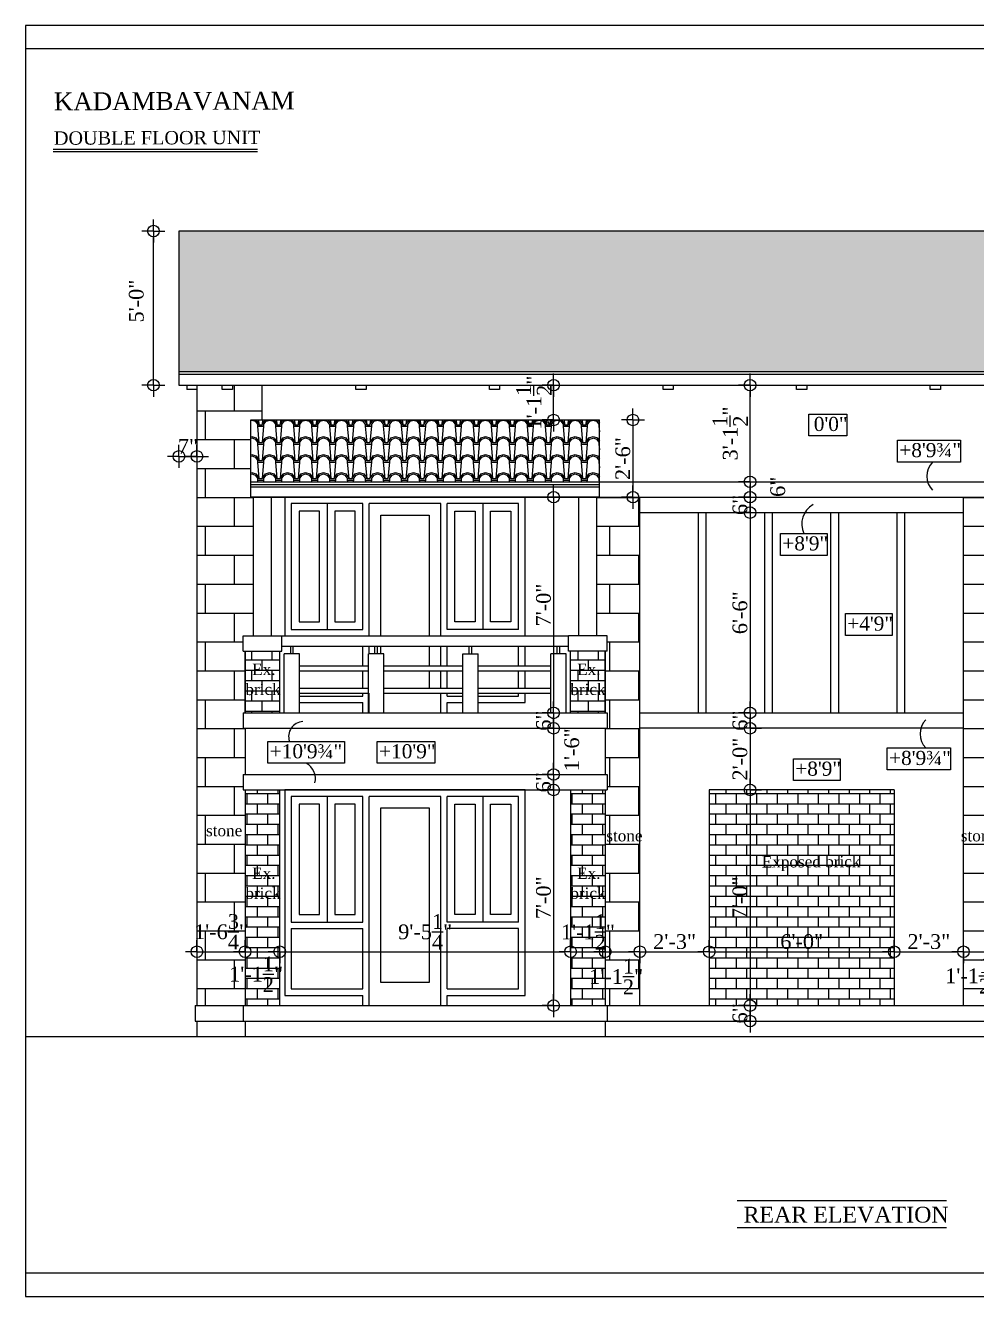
# Model space of a CAD drawing. Extents: x -2842 to -33, y 60 to 555.
# Drawn here: x -621.3 to -250.9, y 60.1 to 555.1 of the extents above; entities that cross this region are included whole.
import ezdxf

# ---------------------------------------------------------------- set-up
doc = ezdxf.new("R2010")
doc.units = 0
doc.header["$LTSCALE"] = 20
doc.header["$MEASUREMENT"] = 0
doc.header["$PDMODE"] = 34
doc.layers.get('0').update_dxf_attribs({"linetype": 'CONTINUOUS'})
doc.layers.get('DEFPOINTS').update_dxf_attribs({"linetype": 'CONTINUOUS'})
for name, color, linetype in [('border', 230, 'CONTINUOUS'), ('DIMLINE', 254, 'CONTINUOUS'), ('DOOR', 1, 'CONTINUOUS'), ('handrail', 1, 'CONTINUOUS'), ('levels', 2, 'CONTINUOUS'), ('Stone', 8, 'CONTINUOUS'), ('text', 2, 'CONTINUOUS'), ('TEXTS', 2, 'CONTINUOUS'), ('tile', 22, 'CONTINUOUS'), ('wall', 13, 'CONTINUOUS'), ('WINDOW', 4, 'CONTINUOUS'), ('WOOD', 7, 'CONTINUOUS')]:
    doc.layers.add(name, color=color, linetype=linetype)
doc.layers.add('correct', color=230, linetype='CONTINUOUS', plot=False)
doc.styles.add('DIMTEXT', font='times_1.ttf')
doc.styles.add('STYLE1', font='times_1.ttf')
doc.styles.add('style5', font='times_1.ttf')
doc.dimstyles.new('ARCH_48_0', dxfattribs={"dimtxt": 5.75, "dimasz": 2.25, "dimexe": 0.25, "dimexo": 0, "dimgap": 1, "dimtad": 1, "dimzin": 3, "dimdsep": 46, "dimlunit": 4, "dimtxsty": 'DIMTEXT', "dimblk": 'BLK', "dimcen": 0, "dimdle": 0.09375, "dimse1": 1, "dimse2": 1, "dimclrd": 254, "dimclrt": 3, "dimadec": 1, "dimazin": 0, "dimtfac": 1, "dimtix": 1, "dimtmove": 2, "dimatfit": 3, "dimldrblk": 'NONE', "dimfxl": 0.25, "dimtvp": 1.4625, "dimtolj": 1, "dimtzin": 15, "dimarcsym": 0})
pattern_1 = [(0, (-292.468, 0), (0, 11.25), []), (90, (-292.468, 0), (-22.5, 1e-15), [11.25, -11.25]), (90, (-281.218, 0), (-22.5, 1e-15), [-11.25, 11.25])]
pattern_2 = [(0, (-292.468, 0), (0, 4), []), (90, (-292.468, 0), (-8, 5e-16), [4, -4]), (90, (-288.468, 0), (-8, 5e-16), [-4, 4])]

# ---------------------------------------------------------------- blocks, each defined once
blk = doc.blocks.new('BLK')
for q in [(-2, 0), (0, 2), (2, 0), (0, -2)]:
    blk.add_line((0, 0), q)
blk.add_circle((0, 0), 1)
blk = doc.blocks.new('*D164')
at = {"layer": 'DEFPOINTS', "color": 0, "lineweight": -2}
for p in [(-535.8, 194.35), (-554.54, 188.28), (-535.8, 188.28)]:
    blk.add_point(p, dxfattribs=at)
at = {"layer": 'DIMLINE', "color": 254, "lineweight": -2}
for p, q in [((-556.79, 194.35), (-559.04, 194.35)), ((-554.54, 194.35), (-535.8, 194.35)), ((-533.55, 194.35), (-531.3, 194.35))]:
    blk.add_line(p, q, dxfattribs=at)
at = {"layer": 'DIMLINE', "color": 254, "lineweight": -2, "xscale": 2.25, "yscale": 2.25, "zscale": 2.25}
blk.add_blockref('BLK', (-554.54, 194.35), dxfattribs=at)
at = {"layer": 'DIMLINE', "color": 254, "lineweight": -2, "xscale": 2.25, "yscale": 2.25, "zscale": 2.25, "rotation": 180}
blk.add_blockref('BLK', (-535.8, 194.35), dxfattribs=at)
at = {"layer": 'DIMLINE', "color": 3, "lineweight": -2, "insert": (-545.17, 202.15), "char_height": 5.75, "attachment_point": 5, "style": 'DIMTEXT'}
blk.add_mtext('\\A1;1\'-6{\\H1.000000x;\\S3/4;}"', dxfattribs=at)
blk = doc.blocks.new('_None')
blk = doc.blocks.new('*D165')
at = {"layer": 'DEFPOINTS', "color": 0, "lineweight": -2}
for p in [(-522.3, 194.35), (-535.8, 182.24), (-522.3, 182.24)]:
    blk.add_point(p, dxfattribs=at)
at = {"layer": 'DIMLINE', "color": 254, "lineweight": -2}
blk.add_line((-533.55, 194.35), (-524.55, 194.35), dxfattribs=at)
at = {"layer": 'DIMLINE', "color": 254, "lineweight": -2, "xscale": 2.25, "yscale": 2.25, "zscale": 2.25, "rotation": 180}
blk.add_blockref('BLK', (-535.8, 194.35), dxfattribs=at)
at = {"layer": 'DIMLINE', "color": 254, "lineweight": -2, "xscale": 2.25, "yscale": 2.25, "zscale": 2.25}
blk.add_blockref('BLK', (-522.3, 194.35), dxfattribs=at)
at = {"layer": 'DIMLINE', "color": 3, "lineweight": -2, "insert": (-531.51, 185.63), "char_height": 5.75, "attachment_point": 5, "style": 'DIMTEXT'}
blk.add_mtext('\\A1;1\'-1{\\H1.000000x;\\S1/2;}"', dxfattribs=at)
blk = doc.blocks.new('*D166')
at = {"layer": 'DEFPOINTS', "color": 0, "lineweight": -2}
for p in [(-409.04, 194.35), (-522.3, 188.81), (-409.04, 181.77)]:
    blk.add_point(p, dxfattribs=at)
at = {"layer": 'DIMLINE', "color": 254, "lineweight": -2}
blk.add_line((-520.05, 194.35), (-411.29, 194.35), dxfattribs=at)
at = {"layer": 'DIMLINE', "color": 254, "lineweight": -2, "xscale": 2.25, "yscale": 2.25, "zscale": 2.25, "rotation": 180}
blk.add_blockref('BLK', (-522.3, 194.35), dxfattribs=at)
at = {"layer": 'DIMLINE', "color": 254, "lineweight": -2, "xscale": 2.25, "yscale": 2.25, "zscale": 2.25}
blk.add_blockref('BLK', (-409.04, 194.35), dxfattribs=at)
at = {"layer": 'DIMLINE', "color": 3, "lineweight": -2, "insert": (-465.67, 202.11), "char_height": 5.75, "attachment_point": 5, "style": 'DIMTEXT'}
blk.add_mtext('\\A1;9\'-5{\\H1.000000x;\\S1/4;}"', dxfattribs=at)
blk = doc.blocks.new('*D167')
at = {"layer": 'DEFPOINTS', "color": 0, "lineweight": -2}
for p in [(-395.54, 194.35), (-409.04, 181.77), (-395.54, 181.77)]:
    blk.add_point(p, dxfattribs=at)
at = {"layer": 'DIMLINE', "color": 254, "lineweight": -2}
for p, q in [((-411.29, 194.35), (-413.54, 194.35)), ((-409.04, 194.35), (-395.54, 194.35)), ((-393.29, 194.35), (-391.04, 194.35))]:
    blk.add_line(p, q, dxfattribs=at)
at = {"layer": 'DIMLINE', "color": 254, "lineweight": -2, "xscale": 2.25, "yscale": 2.25, "zscale": 2.25}
blk.add_blockref('BLK', (-409.04, 194.35), dxfattribs=at)
at = {"layer": 'DIMLINE', "color": 254, "lineweight": -2, "xscale": 2.25, "yscale": 2.25, "zscale": 2.25, "rotation": 180}
blk.add_blockref('BLK', (-395.54, 194.35), dxfattribs=at)
at = {"layer": 'DIMLINE', "color": 3, "lineweight": -2, "insert": (-402.29, 202.05), "char_height": 5.75, "attachment_point": 5, "style": 'DIMTEXT'}
blk.add_mtext('\\A1;1\'-1{\\H1.000000x;\\S1/2;}"', dxfattribs=at)
blk = doc.blocks.new('*D168')
at = {"layer": 'DEFPOINTS', "color": 0, "lineweight": -2}
for p in [(-382.04, 194.35), (-395.54, 183.82), (-382.04, 183.82)]:
    blk.add_point(p, dxfattribs=at)
at = {"layer": 'DIMLINE', "color": 254, "lineweight": -2}
blk.add_line((-393.29, 194.35), (-384.29, 194.35), dxfattribs=at)
at = {"layer": 'DIMLINE', "color": 254, "lineweight": -2, "xscale": 2.25, "yscale": 2.25, "zscale": 2.25, "rotation": 180}
blk.add_blockref('BLK', (-395.54, 194.35), dxfattribs=at)
at = {"layer": 'DIMLINE', "color": 254, "lineweight": -2, "xscale": 2.25, "yscale": 2.25, "zscale": 2.25}
blk.add_blockref('BLK', (-382.04, 194.35), dxfattribs=at)
at = {"layer": 'DIMLINE', "color": 3, "lineweight": -2, "insert": (-391.3, 184.71), "char_height": 5.75, "attachment_point": 5, "style": 'DIMTEXT'}
blk.add_mtext('\\A1;1\'-1{\\H1.000000x;\\S1/2;}"', dxfattribs=at)
blk = doc.blocks.new('*D169')
at = {"layer": 'DEFPOINTS', "color": 0, "lineweight": -2}
for p in [(-355.04, 209.04), (-382.04, 202.05), (-355.04, 194.35)]:
    blk.add_point(p, dxfattribs=at)
at = {"layer": 'DIMLINE', "color": 254, "lineweight": -2}
blk.add_line((-379.79, 194.35), (-357.29, 194.35), dxfattribs=at)
at = {"layer": 'DIMLINE', "color": 254, "lineweight": -2, "xscale": 2.25, "yscale": 2.25, "zscale": 2.25, "rotation": 180}
blk.add_blockref('BLK', (-382.04, 194.35), dxfattribs=at)
at = {"layer": 'DIMLINE', "color": 254, "lineweight": -2, "xscale": 2.25, "yscale": 2.25, "zscale": 2.25}
blk.add_blockref('BLK', (-355.04, 194.35), dxfattribs=at)
at = {"layer": 'DIMLINE', "color": 3, "lineweight": -2, "insert": (-368.54, 198.28), "char_height": 5.75, "attachment_point": 5, "style": 'DIMTEXT'}
blk.add_mtext('\\A1;2\'-3"', dxfattribs=at)
blk = doc.blocks.new('*D170')
at = {"layer": 'DEFPOINTS', "color": 0, "lineweight": -2}
for p in [(-355.04, 209.04), (-283.04, 205.9), (-283.04, 194.35)]:
    blk.add_point(p, dxfattribs=at)
at = {"layer": 'DIMLINE', "color": 254, "lineweight": -2}
blk.add_line((-352.79, 194.35), (-285.29, 194.35), dxfattribs=at)
at = {"layer": 'DIMLINE', "color": 254, "lineweight": -2, "xscale": 2.25, "yscale": 2.25, "zscale": 2.25, "rotation": 180}
blk.add_blockref('BLK', (-355.04, 194.35), dxfattribs=at)
at = {"layer": 'DIMLINE', "color": 254, "lineweight": -2, "xscale": 2.25, "yscale": 2.25, "zscale": 2.25}
blk.add_blockref('BLK', (-283.04, 194.35), dxfattribs=at)
at = {"layer": 'DIMLINE', "color": 3, "lineweight": -2, "insert": (-319.04, 198.28), "char_height": 5.75, "attachment_point": 5, "style": 'DIMTEXT'}
blk.add_mtext('\\A1;6\'-0"', dxfattribs=at)
blk = doc.blocks.new('*D171')
at = {"layer": 'DEFPOINTS', "color": 0, "lineweight": -2}
for p in [(-283.04, 205.9), (-256.04, 204.37), (-256.04, 194.35)]:
    blk.add_point(p, dxfattribs=at)
at = {"layer": 'DIMLINE', "color": 254, "lineweight": -2}
blk.add_line((-280.79, 194.35), (-258.29, 194.35), dxfattribs=at)
at = {"layer": 'DIMLINE', "color": 254, "lineweight": -2, "xscale": 2.25, "yscale": 2.25, "zscale": 2.25, "rotation": 180}
blk.add_blockref('BLK', (-283.04, 194.35), dxfattribs=at)
at = {"layer": 'DIMLINE', "color": 254, "lineweight": -2, "xscale": 2.25, "yscale": 2.25, "zscale": 2.25}
blk.add_blockref('BLK', (-256.04, 194.35), dxfattribs=at)
at = {"layer": 'DIMLINE', "color": 3, "lineweight": -2, "insert": (-269.54, 198.28), "char_height": 5.75, "attachment_point": 5, "style": 'DIMTEXT'}
blk.add_mtext('\\A1;2\'-3"', dxfattribs=at)
blk = doc.blocks.new('*D172')
at = {"layer": 'DEFPOINTS', "color": 0, "lineweight": -2}
for p in [(-256.04, 206.6), (-242.54, 206.6), (-242.54, 194.35)]:
    blk.add_point(p, dxfattribs=at)
at = {"layer": 'DIMLINE', "color": 254, "lineweight": -2}
blk.add_line((-253.79, 194.35), (-244.79, 194.35), dxfattribs=at)
at = {"layer": 'DIMLINE', "color": 254, "lineweight": -2, "xscale": 2.25, "yscale": 2.25, "zscale": 2.25, "rotation": 180}
blk.add_blockref('BLK', (-256.04, 194.35), dxfattribs=at)
at = {"layer": 'DIMLINE', "color": 254, "lineweight": -2, "xscale": 2.25, "yscale": 2.25, "zscale": 2.25}
blk.add_blockref('BLK', (-242.54, 194.35), dxfattribs=at)
at = {"layer": 'DIMLINE', "color": 3, "lineweight": -2, "insert": (-252.66, 184.99), "char_height": 5.75, "attachment_point": 5, "style": 'DIMTEXT'}
blk.add_mtext('\\A1;1\'-1{\\H1.000000x;\\S1/2;}"', dxfattribs=at)
blk = doc.blocks.new('*D179')
at = {"layer": 'DEFPOINTS', "color": 0, "lineweight": -2}
for p in [(-561.54, 414.97), (-554.54, 409.47), (-554.54, 387.24)]:
    blk.add_point(p, dxfattribs=at)
at = {"layer": 'DIMLINE', "color": 254, "lineweight": -2}
for p, q in [((-563.79, 387.24), (-566.04, 387.24)), ((-561.54, 387.24), (-554.54, 387.24)), ((-552.29, 387.24), (-550.04, 387.24))]:
    blk.add_line(p, q, dxfattribs=at)
at = {"layer": 'DIMLINE', "color": 254, "lineweight": -2, "xscale": 2.25, "yscale": 2.25, "zscale": 2.25}
blk.add_blockref('BLK', (-561.54, 387.24), dxfattribs=at)
at = {"layer": 'DIMLINE', "color": 254, "lineweight": -2, "xscale": 2.25, "yscale": 2.25, "zscale": 2.25, "rotation": 180}
blk.add_blockref('BLK', (-554.54, 387.24), dxfattribs=at)
at = {"layer": 'DIMLINE', "color": 3, "lineweight": -2, "insert": (-558.04, 391.17), "char_height": 5.75, "attachment_point": 5, "style": 'DIMTEXT'}
blk.add_mtext('\\A1;7"', dxfattribs=at)
blk = doc.blocks.new('*D180')
at = {"layer": 'DEFPOINTS', "color": 0, "lineweight": -2}
for p in [(-415.64, 414.97), (-409.4, 414.97), (-409.4, 401.42)]:
    blk.add_point(p, dxfattribs=at)
at = {"layer": 'DIMLINE', "color": 254, "lineweight": -2}
for p, q in [((-415.64, 417.22), (-415.64, 419.47)), ((-415.64, 401.42), (-415.64, 414.97)), ((-415.64, 399.17), (-415.64, 396.92))]:
    blk.add_line(p, q, dxfattribs=at)
at = {"layer": 'DIMLINE', "color": 254, "lineweight": -2, "xscale": 2.25, "yscale": 2.25, "zscale": 2.25}
for p, rotation in [((-415.64, 414.97), 270), ((-415.64, 401.42), 90)]:
    blk.add_blockref('BLK', p, dxfattribs=dict(at, rotation=rotation))
at = {"layer": 'DIMLINE', "color": 3, "lineweight": -2, "insert": (-423.33, 408.2), "char_height": 5.75, "attachment_point": 5, "rotation": 90, "style": 'DIMTEXT'}
blk.add_mtext('\\A1;1\'-1{\\H1.000000x;\\S1/2;}"', dxfattribs=at)
blk = doc.blocks.new('*D181')
at = {"layer": 'DEFPOINTS', "color": 0, "lineweight": -2}
for p in [(-355.11, 414.97), (-339.15, 414.97), (-371.82, 377.36)]:
    blk.add_point(p, dxfattribs=at)
at = {"layer": 'DIMLINE', "color": 254, "lineweight": -2}
blk.add_line((-339.15, 379.61), (-339.15, 412.72), dxfattribs=at)
at = {"layer": 'DIMLINE', "color": 254, "lineweight": -2, "xscale": 2.25, "yscale": 2.25, "zscale": 2.25}
for p, rotation in [((-339.15, 414.97), 90), ((-339.15, 377.36), 270)]:
    blk.add_blockref('BLK', p, dxfattribs=dict(at, rotation=rotation))
at = {"layer": 'DIMLINE', "color": 3, "lineweight": -2, "insert": (-346.89, 396.17), "char_height": 5.75, "attachment_point": 5, "rotation": 90, "style": 'DIMTEXT'}
blk.add_mtext('\\A1;3\'-1{\\H1.000000x;\\S1/2;}"', dxfattribs=at)
blk = doc.blocks.new('*D182')
at = {"layer": 'DEFPOINTS', "color": 0, "lineweight": -2}
for p in [(-302.78, 377.36), (-339.15, 371.36), (-302.78, 371.36)]:
    blk.add_point(p, dxfattribs=at)
at = {"layer": 'DIMLINE', "color": 254, "lineweight": -2}
for p, q in [((-339.15, 379.61), (-339.15, 381.86)), ((-339.15, 377.36), (-339.15, 371.36)), ((-339.15, 369.11), (-339.15, 366.86))]:
    blk.add_line(p, q, dxfattribs=at)
at = {"layer": 'DIMLINE', "color": 254, "lineweight": -2, "xscale": 2.25, "yscale": 2.25, "zscale": 2.25}
for p, rotation in [((-339.15, 377.36), 270), ((-339.15, 371.36), 90)]:
    blk.add_blockref('BLK', p, dxfattribs=dict(at, rotation=rotation))
at = {"layer": 'DIMLINE', "color": 3, "lineweight": -2, "insert": (-328.36, 375.42), "char_height": 5.75, "attachment_point": 5, "rotation": 90, "style": 'DIMTEXT'}
blk.add_mtext('\\A1;6"', dxfattribs=at)
blk = doc.blocks.new('*D183')
at = {"layer": 'DEFPOINTS', "color": 0, "lineweight": -2}
for p in [(-317, 371.36), (-339.15, 365.36), (-317, 365.36)]:
    blk.add_point(p, dxfattribs=at)
at = {"layer": 'DIMLINE', "color": 254, "lineweight": -2}
for p, q in [((-339.15, 373.61), (-339.15, 375.86)), ((-339.15, 371.36), (-339.15, 365.36)), ((-339.15, 363.11), (-339.15, 360.86))]:
    blk.add_line(p, q, dxfattribs=at)
at = {"layer": 'DIMLINE', "color": 254, "lineweight": -2, "xscale": 2.25, "yscale": 2.25, "zscale": 2.25}
for p, rotation in [((-339.15, 371.36), 270), ((-339.15, 365.36), 90)]:
    blk.add_blockref('BLK', p, dxfattribs=dict(at, rotation=rotation))
at = {"layer": 'DIMLINE', "color": 3, "lineweight": -2, "insert": (-343.07, 368.36), "char_height": 5.75, "attachment_point": 5, "rotation": 90, "style": 'DIMTEXT'}
blk.add_mtext('\\A1;6"', dxfattribs=at)
blk = doc.blocks.new('*D184')
at = {"layer": 'DEFPOINTS', "color": 0, "lineweight": -2}
for p in [(-319.04, 365.36), (-339.15, 287.36), (-319.04, 287.36)]:
    blk.add_point(p, dxfattribs=at)
at = {"layer": 'DIMLINE', "color": 254, "lineweight": -2}
blk.add_line((-339.15, 363.11), (-339.15, 289.61), dxfattribs=at)
at = {"layer": 'DIMLINE', "color": 254, "lineweight": -2, "xscale": 2.25, "yscale": 2.25, "zscale": 2.25}
for p, rotation in [((-339.15, 365.36), 90), ((-339.15, 287.36), 270)]:
    blk.add_blockref('BLK', p, dxfattribs=dict(at, rotation=rotation))
at = {"layer": 'DIMLINE', "color": 3, "lineweight": -2, "insert": (-343.07, 326.36), "char_height": 5.75, "attachment_point": 5, "rotation": 90, "style": 'DIMTEXT'}
blk.add_mtext('\\A1;6\'-6"', dxfattribs=at)
blk = doc.blocks.new('*D185')
at = {"layer": 'DEFPOINTS', "color": 0, "lineweight": -2}
for p in [(-319.04, 287.36), (-339.15, 281.36), (-319.04, 281.36)]:
    blk.add_point(p, dxfattribs=at)
at = {"layer": 'DIMLINE', "color": 254, "lineweight": -2}
for p, q in [((-339.15, 289.61), (-339.15, 291.86)), ((-339.15, 287.36), (-339.15, 281.36)), ((-339.15, 279.11), (-339.15, 276.86))]:
    blk.add_line(p, q, dxfattribs=at)
at = {"layer": 'DIMLINE', "color": 254, "lineweight": -2, "xscale": 2.25, "yscale": 2.25, "zscale": 2.25}
for p, rotation in [((-339.15, 287.36), 270), ((-339.15, 281.36), 90)]:
    blk.add_blockref('BLK', p, dxfattribs=dict(at, rotation=rotation))
at = {"layer": 'DIMLINE', "color": 3, "lineweight": -2, "insert": (-343.07, 284.36), "char_height": 5.75, "attachment_point": 5, "rotation": 90, "style": 'DIMTEXT'}
blk.add_mtext('\\A1;6"', dxfattribs=at)
blk = doc.blocks.new('*D186')
at = {"layer": 'DEFPOINTS', "color": 0, "lineweight": -2}
for p in [(-319.04, 281.36), (-339.15, 257.36), (-316.59, 257.36)]:
    blk.add_point(p, dxfattribs=at)
at = {"layer": 'DIMLINE', "color": 254, "lineweight": -2}
blk.add_line((-339.15, 279.11), (-339.15, 259.61), dxfattribs=at)
at = {"layer": 'DIMLINE', "color": 254, "lineweight": -2, "xscale": 2.25, "yscale": 2.25, "zscale": 2.25}
for p, rotation in [((-339.15, 281.36), 90), ((-339.15, 257.36), 270)]:
    blk.add_blockref('BLK', p, dxfattribs=dict(at, rotation=rotation))
at = {"layer": 'DIMLINE', "color": 3, "lineweight": -2, "insert": (-343.07, 269.36), "char_height": 5.75, "attachment_point": 5, "rotation": 90, "style": 'DIMTEXT'}
blk.add_mtext('\\A1;2\'-0"', dxfattribs=at)
blk = doc.blocks.new('*D187')
at = {"layer": 'DEFPOINTS', "color": 0, "lineweight": -2}
for p in [(-316.59, 257.36), (-339.15, 173.36), (-311.99, 173.36)]:
    blk.add_point(p, dxfattribs=at)
at = {"layer": 'DIMLINE', "color": 254, "lineweight": -2}
blk.add_line((-339.15, 255.11), (-339.15, 175.61), dxfattribs=at)
at = {"layer": 'DIMLINE', "color": 254, "lineweight": -2, "xscale": 2.25, "yscale": 2.25, "zscale": 2.25}
for p, rotation in [((-339.15, 257.36), 90), ((-339.15, 173.36), 270)]:
    blk.add_blockref('BLK', p, dxfattribs=dict(at, rotation=rotation))
at = {"layer": 'DIMLINE', "color": 3, "lineweight": -2, "insert": (-343.08, 215.36), "char_height": 5.75, "attachment_point": 5, "rotation": 90, "style": 'DIMTEXT'}
blk.add_mtext('\\A1;7\'-0"', dxfattribs=at)
blk = doc.blocks.new('*D188')
at = {"layer": 'DEFPOINTS', "color": 0, "lineweight": -2}
for p in [(-311.99, 173.36), (-339.15, 167.36), (-311.99, 167.36)]:
    blk.add_point(p, dxfattribs=at)
at = {"layer": 'DIMLINE', "color": 254, "lineweight": -2}
for p, q in [((-339.15, 175.61), (-339.15, 177.86)), ((-339.15, 173.36), (-339.15, 167.36)), ((-339.15, 165.11), (-339.15, 162.86))]:
    blk.add_line(p, q, dxfattribs=at)
at = {"layer": 'DIMLINE', "color": 254, "lineweight": -2, "xscale": 2.25, "yscale": 2.25, "zscale": 2.25}
for p, rotation in [((-339.15, 173.36), 270), ((-339.15, 167.36), 90)]:
    blk.add_blockref('BLK', p, dxfattribs=dict(at, rotation=rotation))
at = {"layer": 'DIMLINE', "color": 3, "lineweight": -2, "insert": (-343.07, 170.36), "char_height": 5.75, "attachment_point": 5, "rotation": 90, "style": 'DIMTEXT'}
blk.add_mtext('\\A1;6"', dxfattribs=at)
blk = doc.blocks.new('*D189')
at = {"layer": 'DEFPOINTS', "color": 0, "lineweight": -2}
for p in [(-435.58, 401.42), (-435.58, 371.36), (-384.75, 371.36)]:
    blk.add_point(p, dxfattribs=at)
at = {"layer": 'DIMLINE', "color": 254, "lineweight": -2}
blk.add_line((-384.75, 399.17), (-384.75, 373.61), dxfattribs=at)
at = {"layer": 'DIMLINE', "color": 254, "lineweight": -2, "xscale": 2.25, "yscale": 2.25, "zscale": 2.25}
for p, rotation in [((-384.75, 401.42), 90), ((-384.75, 371.36), 270)]:
    blk.add_blockref('BLK', p, dxfattribs=dict(at, rotation=rotation))
at = {"layer": 'DIMLINE', "color": 3, "lineweight": -2, "insert": (-388.68, 386.39), "char_height": 5.75, "attachment_point": 5, "rotation": 90, "style": 'DIMTEXT'}
blk.add_mtext('\\A1;2\'-6"', dxfattribs=at)
blk = doc.blocks.new('*D190')
at = {"layer": 'DEFPOINTS', "color": 0, "lineweight": -2}
for p in [(-405.8, 371.36), (-425.69, 287.36), (-415.64, 287.36)]:
    blk.add_point(p, dxfattribs=at)
at = {"layer": 'DIMLINE', "color": 254, "lineweight": -2}
blk.add_line((-415.64, 369.11), (-415.64, 289.61), dxfattribs=at)
at = {"layer": 'DIMLINE', "color": 254, "lineweight": -2, "xscale": 2.25, "yscale": 2.25, "zscale": 2.25}
for p, rotation in [((-415.64, 371.36), 90), ((-415.64, 287.36), 270)]:
    blk.add_blockref('BLK', p, dxfattribs=dict(at, rotation=rotation))
at = {"layer": 'DIMLINE', "color": 3, "lineweight": -2, "insert": (-419.57, 329.36), "char_height": 5.75, "attachment_point": 5, "rotation": 90, "style": 'DIMTEXT'}
blk.add_mtext('\\A1;7\'-0"', dxfattribs=at)
blk = doc.blocks.new('*D191')
at = {"layer": 'DEFPOINTS', "color": 0, "lineweight": -2}
for p in [(-423.91, 287.36), (-423.91, 281.36), (-415.64, 281.36)]:
    blk.add_point(p, dxfattribs=at)
at = {"layer": 'DIMLINE', "color": 254, "lineweight": -2}
for p, q in [((-415.64, 289.61), (-415.64, 291.86)), ((-415.64, 287.36), (-415.64, 281.36)), ((-415.64, 279.11), (-415.64, 276.86))]:
    blk.add_line(p, q, dxfattribs=at)
at = {"layer": 'DIMLINE', "color": 254, "lineweight": -2, "xscale": 2.25, "yscale": 2.25, "zscale": 2.25}
for p, rotation in [((-415.64, 287.36), 270), ((-415.64, 281.36), 90)]:
    blk.add_blockref('BLK', p, dxfattribs=dict(at, rotation=rotation))
at = {"layer": 'DIMLINE', "color": 3, "lineweight": -2, "insert": (-419.56, 284.36), "char_height": 5.75, "attachment_point": 5, "rotation": 90, "style": 'DIMTEXT'}
blk.add_mtext('\\A1;6"', dxfattribs=at)
blk = doc.blocks.new('*D192')
at = {"layer": 'DEFPOINTS', "color": 0, "lineweight": -2}
for p in [(-423.91, 281.36), (-427.13, 263.36), (-415.64, 263.36)]:
    blk.add_point(p, dxfattribs=at)
at = {"layer": 'DIMLINE', "color": 254, "lineweight": -2}
blk.add_line((-415.64, 279.11), (-415.64, 265.61), dxfattribs=at)
at = {"layer": 'DIMLINE', "color": 254, "lineweight": -2, "xscale": 2.25, "yscale": 2.25, "zscale": 2.25}
for p, rotation in [((-415.64, 281.36), 90), ((-415.64, 263.36), 270)]:
    blk.add_blockref('BLK', p, dxfattribs=dict(at, rotation=rotation))
at = {"layer": 'DIMLINE', "color": 3, "lineweight": -2, "insert": (-408.57, 273.01), "char_height": 5.75, "attachment_point": 5, "rotation": 90, "style": 'DIMTEXT'}
blk.add_mtext('\\A1;1\'-6"', dxfattribs=at)
blk = doc.blocks.new('*D193')
at = {"layer": 'DEFPOINTS', "color": 0, "lineweight": -2}
for p in [(-427.13, 263.36), (-426.79, 257.36), (-415.64, 257.36)]:
    blk.add_point(p, dxfattribs=at)
at = {"layer": 'DIMLINE', "color": 254, "lineweight": -2}
for p, q in [((-415.64, 265.61), (-415.64, 267.86)), ((-415.64, 263.36), (-415.64, 257.36)), ((-415.64, 255.11), (-415.64, 252.86))]:
    blk.add_line(p, q, dxfattribs=at)
at = {"layer": 'DIMLINE', "color": 254, "lineweight": -2, "xscale": 2.25, "yscale": 2.25, "zscale": 2.25}
for p, rotation in [((-415.64, 263.36), 270), ((-415.64, 257.36), 90)]:
    blk.add_blockref('BLK', p, dxfattribs=dict(at, rotation=rotation))
at = {"layer": 'DIMLINE', "color": 3, "lineweight": -2, "insert": (-419.56, 260.36), "char_height": 5.75, "attachment_point": 5, "rotation": 90, "style": 'DIMTEXT'}
blk.add_mtext('\\A1;6"', dxfattribs=at)
blk = doc.blocks.new('*D194')
at = {"layer": 'DEFPOINTS', "color": 0, "lineweight": -2}
for p in [(-430.91, 257.36), (-435.06, 173.36), (-415.64, 173.36)]:
    blk.add_point(p, dxfattribs=at)
at = {"layer": 'DIMLINE', "color": 254, "lineweight": -2}
blk.add_line((-415.64, 255.11), (-415.64, 175.61), dxfattribs=at)
at = {"layer": 'DIMLINE', "color": 254, "lineweight": -2, "xscale": 2.25, "yscale": 2.25, "zscale": 2.25}
for p, rotation in [((-415.64, 257.36), 90), ((-415.64, 173.36), 270)]:
    blk.add_blockref('BLK', p, dxfattribs=dict(at, rotation=rotation))
at = {"layer": 'DIMLINE', "color": 3, "lineweight": -2, "insert": (-419.57, 215.36), "char_height": 5.75, "attachment_point": 5, "rotation": 90, "style": 'DIMTEXT'}
blk.add_mtext('\\A1;7\'-0"', dxfattribs=at)
blk = doc.blocks.new('*D195')
at = {"layer": 'DEFPOINTS', "color": 0, "lineweight": -2}
for p in [(-571.49, 474.99), (-286.61, 474.99), (-286.61, 414.97)]:
    blk.add_point(p, dxfattribs=at)
at = {"layer": 'DIMLINE', "color": 254, "lineweight": -2}
blk.add_line((-571.49, 417.22), (-571.49, 472.74), dxfattribs=at)
at = {"layer": 'DIMLINE', "color": 254, "lineweight": -2, "xscale": 2.25, "yscale": 2.25, "zscale": 2.25}
for p, rotation in [((-571.49, 474.99), 90), ((-571.49, 414.97), 270)]:
    blk.add_blockref('BLK', p, dxfattribs=dict(at, rotation=rotation))
at = {"layer": 'DIMLINE', "color": 3, "lineweight": -2, "insert": (-578.14, 447.73), "char_height": 5.75, "attachment_point": 5, "rotation": 90, "style": 'DIMTEXT'}
blk.add_mtext('\\A1;5\'-0"', dxfattribs=at)

msp = doc.modelspace()

# ---------------------------------------------------------------- hatches: boundary and pattern name
at = {"layer": 'Stone', "lineweight": -2}
h = msp.add_hatch(dxfattribs=at)
h.set_pattern_fill('BRICK', color=8, scale=45, style=0)
h.set_pattern_definition(pattern_1)
h.paths.add_polyline_path([(-532.545, 371.363), (-533.545, 371.363), (-533.545, 401.423), (-529.294, 401.423), (-529.294, 414.974), (-540.669, 414.974), (-540.669, 413.321), (-544.669, 413.321), (-544.669, 414.974), (-554.544, 414.974), (-554.544, 173.363), (-535.795, 173.363), (-535.795, 257.363), (-536.545, 257.363), (-536.545, 263.363), (-535.795, 263.363), (-535.795, 281.363), (-536.545, 281.363), (-536.545, 287.363), (-535.795, 287.363), (-535.795, 311.363), (-536.545, 311.363), (-536.545, 317.363), (-532.545, 317.363)])
h = msp.add_hatch(dxfattribs=at)
h.set_pattern_fill('BRICK', color=8, scale=45, style=0)
h.set_pattern_definition(pattern_1)
h.paths.add_polyline_path([(-394.795, 263.363), (-394.795, 257.363), (-395.544, 257.363), (-395.544, 173.363), (-382.044, 173.363), (-382.044, 371.363), (-397.795, 371.363), (-398.795, 371.363), (-398.795, 317.363), (-394.795, 317.363), (-394.795, 311.363), (-395.545, 311.363), (-395.545, 287.363), (-394.795, 287.363), (-394.795, 281.363), (-395.544, 281.363), (-395.544, 263.363)])
h = msp.add_hatch(dxfattribs=at)
h.set_pattern_fill('BRICK', color=8, scale=45, style=0)
h.set_pattern_definition(pattern_1)
h.paths.add_polyline_path([(-242.544, 257.363), (-243.294, 257.363), (-243.294, 263.363), (-242.544, 263.363), (-242.544, 281.363), (-243.294, 281.363), (-243.294, 287.363), (-242.544, 287.363), (-242.544, 311.363), (-243.294, 311.363), (-243.294, 317.363), (-239.294, 317.363), (-239.294, 371.363), (-240.294, 371.363), (-256.044, 371.363), (-256.044, 173.363), (-242.544, 173.363)])
at = {"layer": 'tile', "lineweight": -2}
h = msp.add_hatch(dxfattribs=at)
h.set_pattern_fill('SPANTILE', color=256, scale=7, style=0)
h.set_pattern_definition([(274.9697, (-286.02782, 14.61085), (-6.99993915, 84.00000736), [6.464304, -155.14325]), (180, (-285.468, 8.171), (-7, -7), [0.56, -6.44]), (0, (-292.468, 7.611), (7, 7), [1.96, -5.04]), (90, (-290.508, 7.611), (-7, 7), [0.7, -6.3]), (270, (-286.028, 8.311), (7, -7), [0.7, -6.3]), (0, (-286.028, 7.611), (7, 7), [0.56, -6.44]), (0, (-292.468, 8.171), (7, 7), [1.4, -5.6]), (85.0303, (-291.06782, 8.17085), (6.99993915, 84.00000736), [6.464304, -155.14325]), (52.6961, (-291.06782, 8.52085), (-90.99990123, -119.00007519), [1.848056, -182.95725]), (18.4349, (-289.9478, 9.9908), (14.000003, 6.999989), [1.77087, -20.365065]), (341.5651, (-288.2678, 10.5508), (-14.000003, 6.999989), [1.77087, -20.365065]), (307.3039, (-286.58782, 9.99085), (90.99990123, -119.00007519), [1.848056, -182.95725]), (20.2249, (-289.59782, 9.50085), (-76.99998085, -28.00005835), [1.417395, -140.321804]), (339.7751, (-288.26782, 9.99085), (76.99998085, -28.00005835), [1.417395, -140.321804]), (307.4054, (-286.93782, 9.50085), (70.00006967, -90.99994725), [1.49806, -148.308475]), (52.5946, (-290.50782, 8.31085), (-70.00006967, -90.99994725), [1.49806, -148.308475])])
h.paths.add_polyline_path([(-561.544, 474.988), (-561.544, 420.283), (-76.544, 420.283), (-76.544, 474.988)])
h = msp.add_hatch(dxfattribs=at)
h.set_pattern_fill('SPANTILE', color=256, scale=7, style=0)
h.set_pattern_definition([(274.9697, (-286.02782, 7), (-6.99993915, 84.00000736), [6.464304, -155.14325]), (180, (-285.468, 0.56), (-7, -7), [0.56, -6.44]), (0, (-292.468, 0), (7, 7), [1.96, -5.04]), (90, (-290.508, 0), (-7, 7), [0.7, -6.3]), (270, (-286.028, 0.7), (7, -7), [0.7, -6.3]), (0, (-286.028, 0), (7, 7), [0.56, -6.44]), (0, (-292.468, 0.56), (7, 7), [1.4, -5.6]), (85.0303, (-291.06782, 0.56), (6.99993915, 84.00000736), [6.464304, -155.14325]), (52.6961, (-291.06782, 0.91), (-90.99990123, -119.00007519), [1.848056, -182.95725]), (18.4349, (-289.9478, 2.38), (14.000003, 6.999989), [1.77087, -20.36506]), (341.5651, (-288.2678, 2.94), (-14.000003, 6.999989), [1.77087, -20.365065]), (307.3039, (-286.58782, 2.38), (90.99990123, -119.00007519), [1.848056, -182.95725]), (20.2249, (-289.59782, 1.89), (-76.99998085, -28.00005835), [1.417395, -140.3218]), (339.7751, (-288.26782, 2.38), (76.99998085, -28.00005835), [1.417395, -140.3218]), (307.4054, (-286.93782, 1.89), (70.00006967, -90.99994725), [1.49806, -148.308475]), (52.5946, (-290.50782, 0.7), (-70.00006967, -90.99994725), [1.49806, -148.308475])])
h.paths.add_polyline_path([(-397.795, 377.363), (-397.795, 401.423), (-533.545, 401.423), (-533.545, 377.363)])
h = msp.add_hatch(dxfattribs=at)
h.set_pattern_fill('BRICK', color=256, scale=16, style=0)
h.set_pattern_definition([(0, (62.788, -1e-13), (0, 4), []), (90, (62.788, -1e-13), (-8, 5e-16), [4, -4]), (90, (66.788, -1e-13), (-8, 5e-16), [-4, 4])])
h.paths.add_polyline_path([(-522.295, 311.363), (-535.795, 311.363), (-535.795, 287.363), (-522.295, 287.363)])
h = msp.add_hatch(dxfattribs=at)
h.set_pattern_fill('BRICK', color=256, scale=16, style=0)
h.set_pattern_definition([(180, (-994.1288, -1e-13), (0, 4), []), (90, (-994.129, -1e-13), (8, 5e-16), [4, -4]), (90, (-998.129, -1e-13), (8, 5e-16), [-4, 4])])
h.paths.add_polyline_path([(-409.045, 311.363), (-395.545, 311.363), (-395.545, 287.363), (-409.045, 287.363)])
h = msp.add_hatch(dxfattribs=at)
h.set_pattern_fill('BRICK', color=256, scale=16, style=0)
h.set_pattern_definition([(0, (-298.9687, 0), (0, 4), []), (90, (-298.969, 0), (-8, 5e-16), [4, -4]), (90, (-294.969, 0), (-8, 5e-16), [-4, 4])])
h.paths.add_polyline_path([(-522.295, 257.363), (-535.795, 257.363), (-535.795, 173.363), (-522.295, 173.363)])
h = msp.add_hatch(dxfattribs=at)
h.set_pattern_fill('BRICK', color=256, scale=16, style=0)
h.set_pattern_definition(pattern_2)
h.paths.add_polyline_path([(-395.544, 257.363), (-409.044, 257.363), (-409.044, 173.363), (-395.544, 173.363)])
h = msp.add_hatch(dxfattribs=at)
h.set_pattern_fill('BRICK', color=256, scale=16, style=0)
h.set_pattern_definition(pattern_2)
h.paths.add_polyline_path([(-283.044, 257.363), (-355.044, 257.363), (-355.044, 173.363), (-283.044, 173.363)])

# ---------------------------------------------------------------- linework, layer by layer
at = {"lineweight": -2}
for p, q in [((-558.544, 414.974), (-558.544, 413.321)), ((-554.544, 413.321), (-558.544, 413.321)), ((-283.044, 257.363), (-355.044, 257.363)), ((-355.044, 257.363), (-355.044, 173.363)), ((-283.044, 257.363), (-283.044, 173.363))]:
    msp.add_line(p, q, dxfattribs=at)
for points in [[(-540.669, 414.974), (-540.669, 413.321), (-544.669, 413.321), (-544.669, 414.974)], [(-488.669, 414.974), (-488.669, 413.321), (-492.669, 413.321), (-492.669, 414.974)], [(-436.669, 414.974), (-436.669, 413.321), (-440.669, 413.321), (-440.669, 414.974)], [(-369.044, 414.974), (-369.044, 413.321), (-373.044, 413.321), (-373.044, 414.974)], [(-317.044, 414.974), (-317.044, 413.321), (-321.044, 413.321), (-321.044, 414.974)], [(-265.044, 414.974), (-265.044, 413.321), (-269.044, 413.321), (-269.044, 414.974)]]:
    msp.add_lwpolyline(points, dxfattribs=at)
at = {"layer": 'border', "lineweight": -2}
for p, q in [((-33.219, 546.009), (-621.339, 546.009)), ((-33.219, 69.134), (-621.339, 69.134))]:
    msp.add_line(p, q, dxfattribs=at)
at = {"layer": 'correct', "color": 3, "lineweight": -2}
msp.add_lwpolyline([(-621.339, 555.071), (-621.339, 60.071), (-33.219, 60.071), (-33.219, 555.071)], close=True, dxfattribs=at)
at = {"layer": 'DIMLINE', "lineweight": -2}
msp.add_arc((-310.459, 360.96), 8.573, 119.0526, 205.6297, dxfattribs=at)
at = {"layer": 'DOOR'}
for p, q in [((-489.961, 319.863), (-489.961, 368.863)), ((-487.461, 317.363), (-487.461, 368.863)), ((-459.628, 317.363), (-459.628, 368.863)), ((-457.128, 319.863), (-457.128, 368.863)), ((-489.961, 305.696), (-489.961, 313.363)), ((-487.461, 310.363), (-487.461, 313.363)), ((-459.628, 305.696), (-459.628, 313.363)), ((-457.128, 305.696), (-457.128, 313.363)), ((-489.961, 297.03), (-489.961, 303.696)), ((-459.628, 297.03), (-459.628, 303.696)), ((-457.128, 297.03), (-457.128, 303.696)), ((-489.961, 293.863), (-489.961, 295.03)), ((-487.461, 287.363), (-487.461, 295.03)), ((-459.628, 287.363), (-459.628, 295.03)), ((-457.128, 293.863), (-457.128, 295.03)), ((-489.961, 287.363), (-489.961, 291.363)), ((-457.128, 287.363), (-457.128, 291.363)), ((-489.961, 205.863), (-489.961, 254.863)), ((-487.461, 173.363), (-487.461, 254.863)), ((-459.628, 173.363), (-459.628, 254.863)), ((-457.128, 205.863), (-457.128, 254.863)), ((-489.961, 179.863), (-489.961, 203.363)), ((-457.128, 179.863), (-457.128, 203.363)), ((-489.961, 173.363), (-489.961, 177.363)), ((-457.128, 173.363), (-457.128, 177.363))]:
    msp.add_line(p, q, dxfattribs=at)
for points in [[(-459.628, 368.863), (-487.461, 368.863)], [(-482.961, 317.363), (-482.961, 364.363), (-464.128, 364.363), (-464.128, 317.363)], [(-482.961, 310.363), (-482.961, 313.363)], [(-464.128, 313.363), (-464.128, 305.696)], [(-464.128, 303.696), (-464.128, 297.03)], [(-459.628, 254.863), (-487.461, 254.863)]]:
    msp.add_lwpolyline(points, dxfattribs=at)
msp.add_lwpolyline([(-482.961, 250.363), (-464.128, 250.363), (-464.128, 182.363), (-482.961, 182.363)], close=True, dxfattribs=at)
at = {"layer": 'handrail', "lineweight": -2}
for p, q in [((-524.545, 317.363), (-409.795, 317.363)), ((-521.545, 313.363), (-409.795, 313.363)), ((-518.045, 310.363), (-518.045, 313.363)), ((-517.045, 310.363), (-517.045, 313.363)), ((-485.217, 310.363), (-485.217, 313.363)), ((-484.217, 310.363), (-484.217, 313.363)), ((-448.553, 310.363), (-448.553, 313.363)), ((-447.553, 310.363), (-447.553, 313.363)), ((-414.295, 310.363), (-414.295, 313.363)), ((-413.295, 310.363), (-413.295, 313.363)), ((-514.545, 305.696), (-487.717, 305.696)), ((-514.545, 303.696), (-487.717, 303.696)), ((-481.717, 305.696), (-451.053, 305.696)), ((-481.717, 303.696), (-451.053, 303.696)), ((-445.053, 305.696), (-416.795, 305.696)), ((-445.053, 303.696), (-416.795, 303.696)), ((-514.545, 297.03), (-487.717, 297.03)), ((-481.717, 297.03), (-451.053, 297.03)), ((-445.053, 297.03), (-416.795, 297.03)), ((-514.545, 295.03), (-487.717, 295.03)), ((-481.717, 295.03), (-451.053, 295.03)), ((-445.053, 295.03), (-416.795, 295.03))]:
    msp.add_line(p, q, dxfattribs=at)
at = {"layer": 'handrail', "color": 7, "lineweight": -2}
for p, q in [((-514.545, 310.363), (-520.545, 310.363)), ((-520.545, 287.363), (-520.545, 310.363)), ((-514.545, 287.363), (-514.545, 310.363)), ((-481.717, 310.363), (-487.717, 310.363)), ((-487.717, 287.363), (-487.717, 310.363)), ((-481.717, 287.363), (-481.717, 310.363)), ((-451.053, 310.363), (-445.053, 310.363)), ((-451.053, 287.363), (-451.053, 310.363)), ((-445.053, 287.363), (-445.053, 310.363)), ((-410.795, 310.363), (-416.795, 310.363)), ((-416.795, 287.363), (-416.795, 310.363)), ((-410.795, 287.363), (-410.795, 310.363))]:
    msp.add_line(p, q, dxfattribs=at)
at = {"layer": 'levels', "color": 0}
for points in [[(-316.304, 403.743), (-301.423, 403.743), (-301.423, 395.207), (-316.304, 395.207)], [(-281.741, 393.559), (-257.163, 393.559), (-257.163, 385.023), (-281.741, 385.023)], [(-327.288, 357.252), (-309.088, 357.252), (-309.088, 348.716), (-327.288, 348.716)], [(-302.005, 326.019), (-283.805, 326.019), (-283.805, 317.483), (-302.005, 317.483)], [(-526.882, 276.288), (-497.033, 276.288), (-497.033, 267.752), (-526.882, 267.752)], [(-484.305, 276.288), (-461.879, 276.288), (-461.879, 267.752), (-484.305, 267.752)], [(-285.721, 273.694), (-261.143, 273.694), (-261.143, 265.159), (-285.721, 265.159)], [(-322.252, 269.513), (-304.052, 269.513), (-304.052, 260.978), (-322.252, 260.978)]]:
    msp.add_lwpolyline(points, close=True, dxfattribs=at)
for centre, radius, start, end in [((-262.515, 379.533), 7.833, 135.50081, 224.49919), ((-513.021, 278.163), 5.815, 92.61963, 198.80987), ((-265.126, 279.184), 7.833, 135.50081, 224.49919), ((-515.335, 261.695), 6.935, 347.05182, 60.86163)]:
    msp.add_arc(centre, radius, start, end, dxfattribs=at)
at = {"layer": 'text'}
for p, q in [((-344.118, 97.484), (-262.707, 97.484)), ((-344.118, 86.929), (-262.707, 86.929))]:
    msp.add_line(p, q, dxfattribs=at)
at = {"layer": 'TEXTS', "color": 7}
for p, q in [((-530.947, 506.778), (-610.498, 506.778)), ((-530.947, 505.786), (-610.498, 505.786))]:
    msp.add_line(p, q, dxfattribs=at)
at = {"layer": 'tile'}
for p, q in [((-561.544, 420.283), (-76.544, 420.283)), ((-561.544, 419.283), (-76.544, 419.283))]:
    msp.add_line(p, q, dxfattribs=at)
at = {"layer": 'tile', "lineweight": -2}
for p, q in [((-533.545, 377.363), (-397.795, 377.363)), ((-533.545, 376.363), (-397.795, 376.363))]:
    msp.add_line(p, q, dxfattribs=at)
at = {"layer": 'wall', "lineweight": -2}
for p, q in [((-561.544, 474.988), (-561.544, 414.974)), ((-76.544, 474.988), (-561.544, 474.988)), ((-561.544, 414.974), (-76.544, 414.974)), ((-554.544, 414.974), (-554.544, 173.363)), ((-529.294, 414.974), (-529.294, 401.423)), ((-533.545, 371.363), (-533.545, 401.423)), ((-533.545, 401.423), (-397.795, 401.423)), ((-397.795, 371.363), (-397.795, 401.423)), ((-397.795, 377.363), (-240.294, 377.363)), ((-397.795, 371.363), (-533.545, 371.363)), ((-397.795, 371.363), (-240.294, 371.363)), ((-382.044, 173.363), (-382.044, 371.25)), ((-256.044, 173.363), (-256.044, 371.25)), ((-382.044, 365.363), (-256.044, 365.363)), ((-536.545, 317.363), (-521.545, 317.363)), ((-536.545, 311.363), (-536.545, 317.363)), ((-521.545, 311.363), (-521.545, 317.363)), ((-394.795, 317.363), (-409.795, 317.363)), ((-409.795, 311.363), (-409.795, 317.363)), ((-394.795, 311.363), (-394.795, 317.363)), ((-536.545, 311.363), (-521.545, 311.363)), ((-535.795, 287.363), (-535.795, 311.363)), ((-535.795, 311.363), (-535.795, 287.363)), ((-522.295, 287.363), (-522.295, 311.363)), ((-394.795, 311.363), (-409.795, 311.363)), ((-409.045, 287.363), (-409.045, 311.363)), ((-395.545, 311.363), (-395.545, 287.363)), ((-395.545, 287.363), (-395.545, 311.363)), ((-536.545, 287.363), (-394.795, 287.363)), ((-536.545, 287.363), (-536.545, 281.363)), ((-394.795, 287.363), (-394.795, 281.363)), ((-382.044, 287.363), (-256.044, 287.363)), ((-536.545, 281.363), (-394.795, 281.363)), ((-535.795, 281.363), (-535.795, 263.363)), ((-395.545, 281.363), (-395.545, 263.363)), ((-395.544, 281.363), (-395.544, 263.363)), ((-256.044, 281.363), (-382.044, 281.363)), ((-536.545, 263.363), (-394.795, 263.363)), ((-536.545, 263.363), (-536.545, 257.363)), ((-394.795, 263.363), (-394.795, 257.363)), ((-536.545, 257.363), (-394.795, 257.363)), ((-535.795, 257.363), (-535.795, 173.363)), ((-522.295, 173.363), (-522.295, 257.363)), ((-409.044, 257.363), (-409.044, 173.363)), ((-395.544, 257.363), (-395.544, 173.363)), ((-395.544, 257.363), (-395.544, 173.363)), ((-555.294, 173.363), (-555.294, 167.363)), ((-536.545, 173.363), (-536.545, 167.363)), ((-394.794, 173.363), (-394.794, 167.363)), ((-554.544, 167.363), (-554.544, 161.363)), ((-535.795, 167.363), (-535.795, 161.363)), ((-395.544, 167.363), (-395.544, 161.363))]:
    msp.add_line(p, q, dxfattribs=at)
at = {"layer": 'wall', "color": 7, "lineweight": -2}
for p, q in [((-533.545, 375.363), (-397.795, 375.363)), ((-533.545, 371.363), (-397.795, 371.363)), ((-532.545, 317.363), (-532.545, 371.363)), ((-525.545, 317.363), (-525.545, 371.363)), ((-405.795, 317.363), (-405.795, 371.363)), ((-398.795, 317.363), (-398.795, 371.363))]:
    msp.add_line(p, q, dxfattribs=at)
at = {"layer": 'wall', "color": 13}
for p, q in [((-555.294, 173.363), (-82.794, 173.363)), ((-555.294, 167.363), (-82.794, 167.363)), ((-621.339, 161.363), (-33.219, 161.363))]:
    msp.add_line(p, q, dxfattribs=at)
at = {"layer": 'WINDOW', "lineweight": -2}
for p, q in [((-426.794, 371.363), (-520.294, 371.363)), ((-520.294, 371.363), (-520.294, 317.363)), ((-426.794, 317.363), (-426.794, 371.363)), ((-489.961, 368.863), (-517.794, 368.863)), ((-517.794, 368.863), (-517.794, 319.863)), ((-503.878, 368.863), (-503.878, 319.863)), ((-429.294, 368.863), (-457.128, 368.863)), ((-443.211, 368.863), (-443.211, 319.863)), ((-429.294, 319.863), (-429.294, 368.863)), ((-517.794, 319.863), (-489.961, 319.863)), ((-429.294, 319.863), (-457.128, 319.863)), ((-429.294, 305.696), (-429.294, 313.363)), ((-426.794, 305.696), (-426.794, 313.363)), ((-429.294, 297.03), (-429.294, 303.696)), ((-426.794, 297.03), (-426.794, 303.696)), ((-514.545, 293.863), (-489.961, 293.863)), ((-457.128, 293.863), (-451.053, 293.863)), ((-445.053, 293.863), (-429.294, 293.863)), ((-429.294, 293.863), (-429.294, 295.03)), ((-426.794, 291.363), (-426.794, 295.03)), ((-514.545, 291.363), (-489.961, 291.363)), ((-457.128, 291.363), (-451.053, 291.363)), ((-445.053, 291.363), (-426.794, 291.363)), ((-426.794, 257.363), (-520.294, 257.363)), ((-520.294, 257.363), (-520.294, 177.363)), ((-489.961, 254.863), (-517.794, 254.863)), ((-517.794, 254.863), (-517.794, 205.863)), ((-503.878, 254.863), (-503.878, 205.863)), ((-429.294, 254.863), (-457.128, 254.863)), ((-443.211, 254.863), (-443.211, 205.863)), ((-429.294, 205.863), (-429.294, 254.863)), ((-426.794, 177.363), (-426.794, 257.363)), ((-517.794, 205.863), (-489.961, 205.863)), ((-517.794, 203.363), (-489.961, 203.363)), ((-517.794, 203.363), (-517.794, 179.863)), ((-429.294, 205.863), (-457.128, 205.863)), ((-429.294, 203.363), (-457.128, 203.363)), ((-429.294, 179.863), (-429.294, 203.363)), ((-517.794, 179.863), (-489.961, 179.863)), ((-457.128, 179.863), (-429.294, 179.863)), ((-520.294, 177.363), (-489.961, 177.363)), ((-457.128, 177.363), (-426.794, 177.363))]:
    msp.add_line(p, q, dxfattribs=at)
for points in [[(-506.878, 365.863), (-514.794, 365.863), (-514.794, 322.863), (-506.878, 322.863)], [(-492.961, 365.863), (-500.878, 365.863), (-500.878, 322.863), (-492.961, 322.863)], [(-454.128, 365.863), (-446.211, 365.863), (-446.211, 322.863), (-454.128, 322.863)], [(-440.211, 365.863), (-432.294, 365.863), (-432.294, 322.863), (-440.211, 322.863)], [(-506.878, 251.863), (-514.794, 251.863), (-514.794, 208.863), (-506.878, 208.863)], [(-492.961, 251.863), (-500.878, 251.863), (-500.878, 208.863), (-492.961, 208.863)], [(-454.128, 251.863), (-446.211, 251.863), (-446.211, 208.863), (-454.128, 208.863)], [(-440.211, 251.863), (-432.294, 251.863), (-432.294, 208.863), (-440.211, 208.863)]]:
    msp.add_lwpolyline(points, close=True, dxfattribs=at)
at = {"layer": 'WOOD', "lineweight": -2}
for p, q in [((-359.244, 287.363), (-359.244, 365.363)), ((-356.244, 287.363), (-356.244, 365.363)), ((-333.444, 287.363), (-333.444, 365.363)), ((-330.444, 287.363), (-330.444, 365.363)), ((-307.644, 287.363), (-307.644, 365.363)), ((-304.644, 287.363), (-304.644, 365.363)), ((-281.844, 287.363), (-281.844, 365.363)), ((-278.844, 287.363), (-278.844, 365.363))]:
    msp.add_line(p, q, dxfattribs=at)

# ---------------------------------------------------------------- texts
at = {"layer": 'levels', "style": 'style5'}
for s, p in [('0\'0"', (-314.339, 397.13)), ('+8\'9¾"', (-281.053, 386.946)), ('+8\'9"', (-326.6, 350.639)), ('+4\'9"', (-301.317, 319.406)), ('+10\'9¾"', (-526.194, 269.675)), ('+10\'9"', (-483.617, 269.675)), ('+8\'9¾"', (-285.033, 267.081)), ('+8\'9"', (-321.564, 262.901))]:
    msp.add_text(s, height=5.4893, dxfattribs=at).set_placement(p)
at = {"layer": 'text', "style": 'STYLE1'}
msp.add_text('REAR ELEVATION', height=6.1649, rotation=0.01174, dxfattribs=at).set_placement((-341.713, 88.876))
at = {"layer": 'TEXTS', "style": 'STYLE1'}
msp.add_text('KADAMBAVANAM', height=6.94286, rotation=0.20841, dxfattribs=at).set_placement((-610.279, 522.007))
at = {"layer": 'TEXTS', "color": 7, "style": 'STYLE1'}
for s, height, p in [('DOUBLE FLOOR UNIT', 5.20714, (-610.253, 508.586)), ('Ex.', 4.4261, (-533.03, 302.107)), ('Ex.', 4.4261, (-406.503, 302.107)), ('brick', 4.4261, (-535.67, 294.309)), ('brick', 4.4261, (-409.142, 294.309)), ('stone', 4.4261, (-550.987, 239.312)), ('stone', 4.4261, (-395.134, 237.307)), ('stone', 4.4261, (-257.08, 237.307)), ('Exposed brick', 4.42607, (-334.581, 227.142)), ('Ex.', 4.4261, (-533.03, 222.705)), ('Ex.', 4.4261, (-406.503, 222.705)), ('brick', 4.4261, (-535.67, 214.907)), ('brick', 4.4261, (-409.142, 214.907))]:
    msp.add_text(s, height=height, rotation=0.20841, dxfattribs=at).set_placement(p)

# ---------------------------------------------------------------- dimensions: what is measured, and where the dimension line sits
at = {"layer": 'DIMLINE', "lineweight": -2}
for base, p1, p2, picture, middle in [((-571.491, 474.988), (-286.613, 414.974), (-286.613, 474.988), '*D195', (-578.139, 447.731)), ((-339.147, 371.363), (-302.781, 377.363), (-302.781, 371.363), '*D182', (-328.361, 375.422)), ((-415.637, 263.363), (-423.909, 281.363), (-427.133, 263.363), '*D192', (-408.574, 273.009))]:
    dim = msp.add_linear_dim(base=base, p1=p1, p2=p2, angle=90, dimstyle='ARCH_48_0', dxfattribs=at)
    dim.commit()
    dim.dimension.update_dxf_attribs({"geometry": picture, "text_midpoint": middle, "dimtype": 160})
for base, p1, p2, picture, middle in [((-415.637, 414.974), (-409.404, 401.423), (-409.404, 414.974), '*D180', (-423.333, 408.198)), ((-339.147, 414.974), (-371.819, 377.363), (-355.112, 414.974), '*D181', (-346.892, 396.168)), ((-384.751, 371.363), (-435.585, 401.423), (-435.585, 371.363), '*D189', (-388.676, 386.393)), ((-415.637, 287.363), (-405.795, 371.363), (-425.692, 287.363), '*D190', (-419.571, 329.363)), ((-339.147, 365.363), (-316.995, 371.363), (-316.995, 365.363), '*D183', (-343.071, 368.363)), ((-339.147, 287.363), (-319.044, 365.363), (-319.044, 287.363), '*D184', (-343.071, 326.363)), ((-415.637, 281.363), (-423.909, 287.363), (-423.909, 281.363), '*D191', (-419.562, 284.363)), ((-339.147, 281.363), (-319.044, 287.363), (-319.044, 281.363), '*D185', (-343.071, 284.363)), ((-339.147, 257.363), (-319.044, 281.363), (-316.585, 257.363), '*D186', (-343.071, 269.363)), ((-415.637, 257.363), (-427.133, 263.363), (-426.794, 257.363), '*D193', (-419.562, 260.363)), ((-415.637, 173.363), (-430.909, 257.363), (-435.057, 173.363), '*D194', (-419.571, 215.363)), ((-339.147, 173.363), (-316.585, 257.363), (-311.986, 173.363), '*D187', (-343.08, 215.363)), ((-339.147, 167.363), (-311.986, 173.363), (-311.986, 167.363), '*D188', (-343.071, 170.363))]:
    dim = msp.add_linear_dim(base=base, p1=p1, p2=p2, angle=90, dimstyle='ARCH_48_0', dxfattribs=at)
    dim.commit()
    dim.dimension.update_dxf_attribs({"geometry": picture, "text_midpoint": middle})
for base, p1, p2, picture, middle in [((-554.544, 387.241), (-561.544, 414.974), (-554.544, 409.472), '*D179', (-558.044, 391.174)), ((-535.795, 194.351), (-554.544, 188.28), (-535.795, 188.28), '*D164', (-545.17, 202.147)), ((-409.044, 194.351), (-522.295, 188.813), (-409.044, 181.773), '*D166', (-465.67, 202.105)), ((-395.544, 194.351), (-409.044, 181.773), (-395.544, 181.773), '*D167', (-402.294, 202.047)), ((-355.044, 194.351), (-382.044, 202.047), (-355.044, 209.044), '*D169', (-368.544, 198.276)), ((-283.044, 194.351), (-355.044, 209.044), (-283.044, 205.899), '*D170', (-319.044, 198.276)), ((-256.044, 194.351), (-283.044, 205.899), (-256.044, 204.373), '*D171', (-269.544, 198.276))]:
    dim = msp.add_linear_dim(base=base, p1=p1, p2=p2, dimstyle='ARCH_48_0', dxfattribs=at)
    dim.commit()
    dim.dimension.update_dxf_attribs({"geometry": picture, "text_midpoint": middle})
for base, p1, p2, picture, middle in [((-242.544, 194.351), (-256.044, 206.601), (-242.544, 206.601), '*D172', (-252.66, 184.991)), ((-522.295, 194.351), (-535.795, 182.242), (-522.295, 182.242), '*D165', (-531.506, 185.627)), ((-382.044, 194.351), (-395.544, 183.825), (-382.044, 183.825), '*D168', (-391.299, 184.705))]:
    dim = msp.add_linear_dim(base=base, p1=p1, p2=p2, dimstyle='ARCH_48_0', dxfattribs=at)
    dim.commit()
    dim.dimension.update_dxf_attribs({"geometry": picture, "text_midpoint": middle, "dimtype": 160})

doc.saveas('drawing.dxf')
